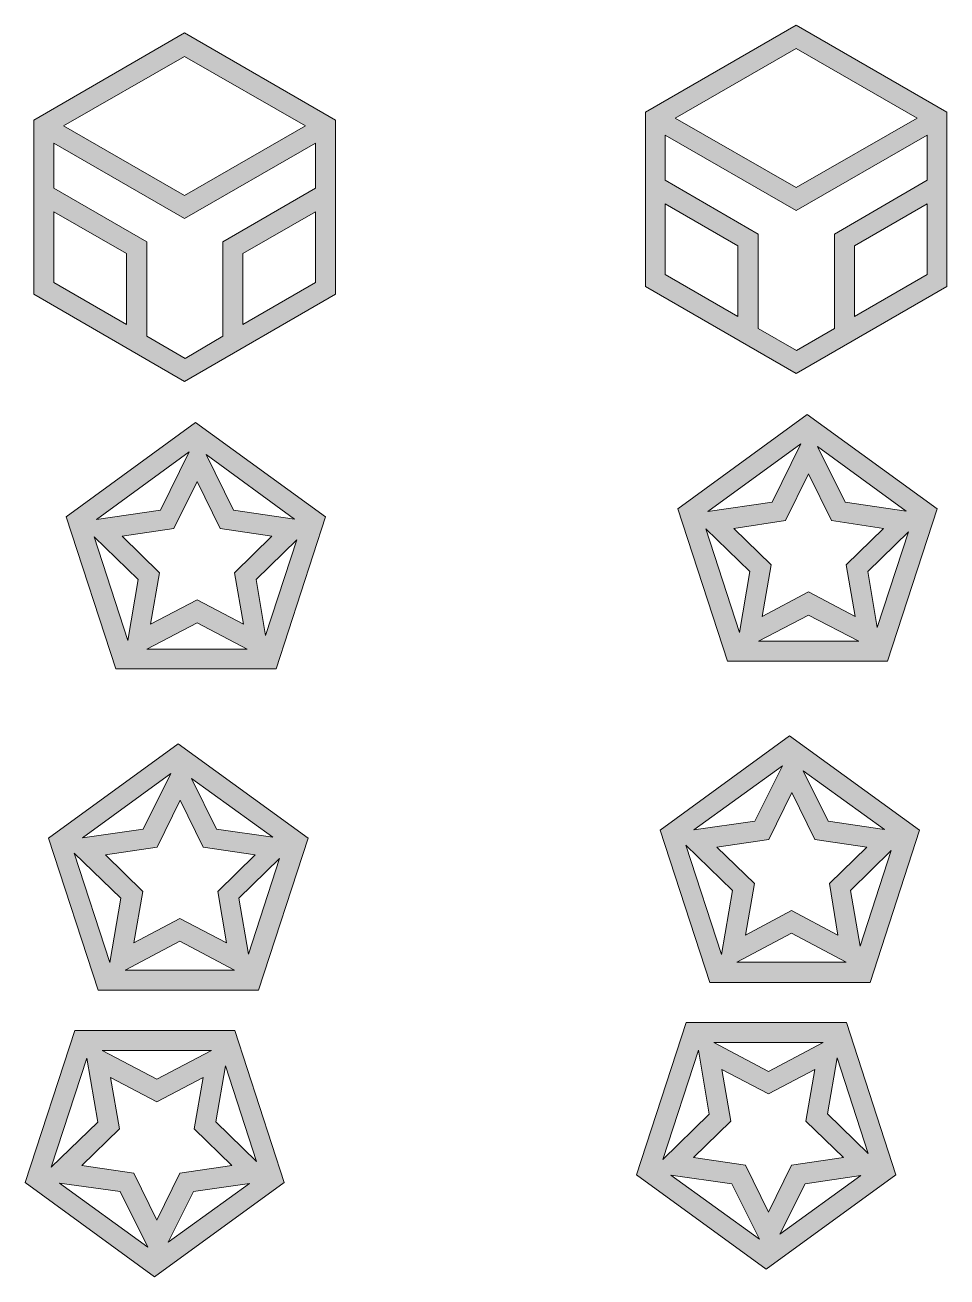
# Model space of a CAD drawing. Header units: millimetres. Extents: x -141 to 330, y -120 to 328.
# Drawn here: x -134.8 to -62.7, y 115.9 to 213.7 of the extents above; entities that cross this region are included whole.
import ezdxf

# ---------------------------------------------------------------- set-up
doc = ezdxf.new("R2010")
doc.units = ezdxf.units.MM
doc.header["$MEASUREMENT"] = 0
doc.layers.add('Layer 1', color=7, linetype='Continuous', lineweight=0)

msp = doc.modelspace()

# ---------------------------------------------------------------- hatches: boundary and pattern name
at = {"layer": 'Layer 1', "true_color": 0x231f20, "transparency": 33554687}
h = msp.add_hatch(color=250, dxfattribs=at)
h.dxf.hatch_style = 2
edge = h.paths.add_edge_path()
edge.add_spline(control_points=[(-69.956, 190.906), (-69.956, 190.906), (-69.956, 196.444), (-69.956, 196.444), (-69.956, 196.444), (-64.276, 199.725), (-64.276, 199.725), (-64.276, 199.725), (-64.276, 194.187), (-64.276, 194.187), (-64.276, 194.187), (-69.956, 190.906), (-69.956, 190.906)], knot_values=[0, 0, 0, 0, 1, 1, 1, 2, 2, 2, 3, 3, 3, 4, 4, 4, 4], degree=3, periodic=0)
edge = h.paths.add_edge_path()
edge.add_spline(control_points=[(-77.47, 189.988), (-77.47, 189.988), (-77.47, 197.362), (-77.47, 197.362), (-77.47, 197.362), (-84.737, 201.56), (-84.737, 201.56), (-84.737, 201.56), (-84.737, 205.087), (-84.737, 205.087), (-84.737, 205.087), (-74.507, 199.196), (-74.507, 199.196), (-74.507, 199.196), (-64.276, 205.087), (-64.276, 205.087), (-64.276, 205.087), (-64.276, 201.56), (-64.276, 201.56), (-64.276, 201.56), (-71.508, 197.362), (-71.508, 197.362), (-71.508, 197.362), (-71.508, 189.988), (-71.508, 189.988), (-71.508, 189.988), (-74.471, 188.26), (-74.471, 188.26), (-74.471, 188.26), (-77.47, 189.988), (-77.47, 189.988)], knot_values=[0, 0, 0, 0, 1, 1, 1, 2, 2, 2, 3, 3, 3, 4, 4, 4, 5, 5, 5, 6, 6, 6, 7, 7, 7, 8, 8, 8, 9, 9, 9, 10, 10, 10, 10], degree=3, periodic=0)
edge = h.paths.add_edge_path()
edge.add_spline(control_points=[(-84.737, 199.725), (-84.737, 199.725), (-79.057, 196.444), (-79.057, 196.444), (-79.057, 196.444), (-79.057, 190.906), (-79.057, 190.906), (-79.057, 190.906), (-84.737, 194.187), (-84.737, 194.187), (-84.737, 194.187), (-84.737, 199.725), (-84.737, 199.725)], knot_values=[0, 0, 0, 0, 1, 1, 1, 2, 2, 2, 3, 3, 3, 4, 4, 4, 4], degree=3, periodic=0)
edge = h.paths.add_edge_path()
edge.add_spline(control_points=[(-65.052, 206.428), (-65.052, 206.428), (-74.507, 200.995), (-74.507, 200.995), (-74.507, 200.995), (-83.961, 206.428), (-83.961, 206.428), (-83.961, 206.428), (-74.507, 211.861), (-74.507, 211.861), (-74.507, 211.861), (-65.052, 206.428), (-65.052, 206.428)], knot_values=[0, 0, 0, 0, 1, 1, 1, 2, 2, 2, 3, 3, 3, 4, 4, 4, 4], degree=3, periodic=0)
edge = h.paths.add_edge_path()
edge.add_spline(control_points=[(-74.507, 213.695), (-74.507, 213.695), (-86.289, 206.887), (-86.289, 206.887), (-86.289, 206.887), (-86.289, 193.269), (-86.289, 193.269), (-86.289, 193.269), (-74.507, 186.461), (-74.507, 186.461), (-74.507, 186.461), (-62.724, 193.269), (-62.724, 193.269), (-62.724, 193.269), (-62.724, 206.887), (-62.724, 206.887), (-62.724, 206.887), (-74.507, 213.695), (-74.507, 213.695)], knot_values=[0, 0, 0, 0, 1, 1, 1, 2, 2, 2, 3, 3, 3, 4, 4, 4, 5, 5, 5, 6, 6, 6, 6], degree=3, periodic=0)
h = msp.add_hatch(color=250, dxfattribs=at)
h.dxf.hatch_style = 2
edge = h.paths.add_edge_path()
edge.add_spline(control_points=[(-117.757, 190.288), (-117.757, 190.288), (-117.757, 195.827), (-117.757, 195.827), (-117.757, 195.827), (-112.077, 199.108), (-112.077, 199.108), (-112.077, 199.108), (-112.077, 193.569), (-112.077, 193.569), (-112.077, 193.569), (-117.757, 190.288), (-117.757, 190.288)], knot_values=[0, 0, 0, 0, 1, 1, 1, 2, 2, 2, 3, 3, 3, 4, 4, 4, 4], degree=3, periodic=0)
edge = h.paths.add_edge_path()
edge.add_spline(control_points=[(-125.271, 189.371), (-125.271, 189.371), (-125.271, 196.744), (-125.271, 196.744), (-125.271, 196.744), (-132.539, 200.942), (-132.539, 200.942), (-132.539, 200.942), (-132.539, 204.47), (-132.539, 204.47), (-132.539, 204.47), (-122.308, 198.579), (-122.308, 198.579), (-122.308, 198.579), (-112.077, 204.47), (-112.077, 204.47), (-112.077, 204.47), (-112.077, 200.942), (-112.077, 200.942), (-112.077, 200.942), (-119.309, 196.744), (-119.309, 196.744), (-119.309, 196.744), (-119.309, 189.371), (-119.309, 189.371), (-119.309, 189.371), (-122.273, 187.642), (-122.273, 187.642), (-122.273, 187.642), (-125.271, 189.371), (-125.271, 189.371)], knot_values=[0, 0, 0, 0, 1, 1, 1, 2, 2, 2, 3, 3, 3, 4, 4, 4, 5, 5, 5, 6, 6, 6, 7, 7, 7, 8, 8, 8, 9, 9, 9, 10, 10, 10, 10], degree=3, periodic=0)
edge = h.paths.add_edge_path()
edge.add_spline(control_points=[(-132.539, 199.108), (-132.539, 199.108), (-126.859, 195.827), (-126.859, 195.827), (-126.859, 195.827), (-126.859, 190.288), (-126.859, 190.288), (-126.859, 190.288), (-132.539, 193.569), (-132.539, 193.569), (-132.539, 193.569), (-132.539, 199.108), (-132.539, 199.108)], knot_values=[0, 0, 0, 0, 1, 1, 1, 2, 2, 2, 3, 3, 3, 4, 4, 4, 4], degree=3, periodic=0)
edge = h.paths.add_edge_path()
edge.add_spline(control_points=[(-112.854, 205.811), (-112.854, 205.811), (-122.308, 200.378), (-122.308, 200.378), (-122.308, 200.378), (-131.762, 205.811), (-131.762, 205.811), (-131.762, 205.811), (-122.308, 211.243), (-122.308, 211.243), (-122.308, 211.243), (-112.854, 205.811), (-112.854, 205.811)], knot_values=[0, 0, 0, 0, 1, 1, 1, 2, 2, 2, 3, 3, 3, 4, 4, 4, 4], degree=3, periodic=0)
edge = h.paths.add_edge_path()
edge.add_spline(control_points=[(-122.308, 213.078), (-122.308, 213.078), (-134.091, 206.269), (-134.091, 206.269), (-134.091, 206.269), (-134.091, 192.652), (-134.091, 192.652), (-134.091, 192.652), (-122.308, 185.843), (-122.308, 185.843), (-122.308, 185.843), (-110.525, 192.652), (-110.525, 192.652), (-110.525, 192.652), (-110.525, 206.269), (-110.525, 206.269), (-110.525, 206.269), (-122.308, 213.078), (-122.308, 213.078)], knot_values=[0, 0, 0, 0, 1, 1, 1, 2, 2, 2, 3, 3, 3, 4, 4, 4, 5, 5, 5, 6, 6, 6, 6], degree=3, periodic=0)
h = msp.add_hatch(color=250, dxfattribs=at)
h.dxf.hatch_style = 2
edge = h.paths.add_edge_path()
edge.add_spline(control_points=[(-68.174, 166.599), (-68.174, 166.599), (-68.915, 170.974), (-68.915, 170.974), (-68.915, 170.974), (-65.74, 174.078), (-65.74, 174.078), (-65.74, 174.078), (-68.174, 166.599), (-68.174, 166.599)], knot_values=[0, 0, 0, 0, 1, 1, 1, 2, 2, 2, 3, 3, 3, 3], degree=3, periodic=0)
edge = h.paths.add_edge_path()
edge.add_spline(control_points=[(-81.58, 174.325), (-81.58, 174.325), (-78.123, 170.974), (-78.123, 170.974), (-78.123, 170.974), (-78.934, 166.211), (-78.934, 166.211), (-78.934, 166.211), (-81.58, 174.325), (-81.58, 174.325)], knot_values=[0, 0, 0, 0, 1, 1, 1, 2, 2, 2, 3, 3, 3, 3], degree=3, periodic=0)
edge = h.paths.add_edge_path()
edge.add_spline(control_points=[(-70.679, 176.407), (-70.679, 176.407), (-72.831, 180.746), (-72.831, 180.746), (-72.831, 180.746), (-65.917, 175.701), (-65.917, 175.701), (-65.917, 175.701), (-70.679, 176.407), (-70.679, 176.407)], knot_values=[0, 0, 0, 0, 1, 1, 1, 2, 2, 2, 3, 3, 3, 3], degree=3, periodic=0)
edge = h.paths.add_edge_path()
edge.add_spline(control_points=[(-81.403, 175.666), (-81.403, 175.666), (-74.136, 180.957), (-74.136, 180.957), (-74.136, 180.957), (-76.394, 176.407), (-76.394, 176.407), (-76.394, 176.407), (-81.403, 175.666), (-81.403, 175.666)], knot_values=[0, 0, 0, 0, 1, 1, 1, 2, 2, 2, 3, 3, 3, 3], degree=3, periodic=0)
edge = h.paths.add_edge_path()
edge.add_spline(control_points=[(-69.621, 165.541), (-69.621, 165.541), (-77.452, 165.541), (-77.452, 165.541), (-77.452, 165.541), (-73.537, 167.587), (-73.537, 167.587), (-73.537, 167.587), (-69.621, 165.541), (-69.621, 165.541)], knot_values=[0, 0, 0, 0, 1, 1, 1, 2, 2, 2, 3, 3, 3, 3], degree=3, periodic=0)
edge = h.paths.add_edge_path()
edge.add_spline(control_points=[(-69.903, 167.481), (-69.903, 167.481), (-73.537, 169.386), (-73.537, 169.386), (-73.537, 169.386), (-77.17, 167.481), (-77.17, 167.481), (-77.17, 167.481), (-76.465, 171.503), (-76.465, 171.503), (-76.465, 171.503), (-79.393, 174.36), (-79.393, 174.36), (-79.393, 174.36), (-75.336, 174.96), (-75.336, 174.96), (-75.336, 174.96), (-73.536, 178.629), (-73.536, 178.629), (-73.536, 178.629), (-71.737, 174.96), (-71.737, 174.96), (-71.737, 174.96), (-67.68, 174.36), (-67.68, 174.36), (-67.68, 174.36), (-70.608, 171.503), (-70.608, 171.503), (-70.608, 171.503), (-69.903, 167.481), (-69.903, 167.481)], knot_values=[0, 0, 0, 0, 1, 1, 1, 2, 2, 2, 3, 3, 3, 4, 4, 4, 5, 5, 5, 6, 6, 6, 7, 7, 7, 8, 8, 8, 9, 9, 9, 10, 10, 10, 10], degree=3, periodic=0)
edge = h.paths.add_edge_path()
edge.add_spline(control_points=[(-73.642, 183.25), (-73.642, 183.25), (-83.767, 175.877), (-83.767, 175.877), (-83.767, 175.877), (-79.887, 163.989), (-79.887, 163.989), (-79.887, 163.989), (-67.363, 163.989), (-67.363, 163.989), (-67.363, 163.989), (-63.482, 175.877), (-63.482, 175.877), (-63.482, 175.877), (-73.642, 183.25), (-73.642, 183.25)], knot_values=[0, 0, 0, 0, 1, 1, 1, 2, 2, 2, 3, 3, 3, 4, 4, 4, 5, 5, 5, 5], degree=3, periodic=0)
h = msp.add_hatch(color=250, dxfattribs=at)
h.dxf.hatch_style = 2
edge = h.paths.add_edge_path()
edge.add_spline(control_points=[(-115.976, 165.982), (-115.976, 165.982), (-116.717, 170.356), (-116.717, 170.356), (-116.717, 170.356), (-113.542, 173.461), (-113.542, 173.461), (-113.542, 173.461), (-115.976, 165.982), (-115.976, 165.982)], knot_values=[0, 0, 0, 0, 1, 1, 1, 2, 2, 2, 3, 3, 3, 3], degree=3, periodic=0)
edge = h.paths.add_edge_path()
edge.add_spline(control_points=[(-129.381, 173.708), (-129.381, 173.708), (-125.924, 170.356), (-125.924, 170.356), (-125.924, 170.356), (-126.735, 165.594), (-126.735, 165.594), (-126.735, 165.594), (-129.381, 173.708), (-129.381, 173.708)], knot_values=[0, 0, 0, 0, 1, 1, 1, 2, 2, 2, 3, 3, 3, 3], degree=3, periodic=0)
edge = h.paths.add_edge_path()
edge.add_spline(control_points=[(-118.48, 175.789), (-118.48, 175.789), (-120.632, 180.128), (-120.632, 180.128), (-120.632, 180.128), (-113.718, 175.084), (-113.718, 175.084), (-113.718, 175.084), (-118.48, 175.789), (-118.48, 175.789)], knot_values=[0, 0, 0, 0, 1, 1, 1, 2, 2, 2, 3, 3, 3, 3], degree=3, periodic=0)
edge = h.paths.add_edge_path()
edge.add_spline(control_points=[(-129.205, 175.048), (-129.205, 175.048), (-121.938, 180.34), (-121.938, 180.34), (-121.938, 180.34), (-124.195, 175.789), (-124.195, 175.789), (-124.195, 175.789), (-129.205, 175.048), (-129.205, 175.048)], knot_values=[0, 0, 0, 0, 1, 1, 1, 2, 2, 2, 3, 3, 3, 3], degree=3, periodic=0)
edge = h.paths.add_edge_path()
edge.add_spline(control_points=[(-117.422, 164.924), (-117.422, 164.924), (-125.254, 164.924), (-125.254, 164.924), (-125.254, 164.924), (-121.338, 166.97), (-121.338, 166.97), (-121.338, 166.97), (-117.422, 164.924), (-117.422, 164.924)], knot_values=[0, 0, 0, 0, 1, 1, 1, 2, 2, 2, 3, 3, 3, 3], degree=3, periodic=0)
edge = h.paths.add_edge_path()
edge.add_spline(control_points=[(-117.704, 166.864), (-117.704, 166.864), (-121.338, 168.769), (-121.338, 168.769), (-121.338, 168.769), (-124.972, 166.864), (-124.972, 166.864), (-124.972, 166.864), (-124.266, 170.886), (-124.266, 170.886), (-124.266, 170.886), (-127.194, 173.743), (-127.194, 173.743), (-127.194, 173.743), (-123.137, 174.343), (-123.137, 174.343), (-123.137, 174.343), (-121.338, 178.012), (-121.338, 178.012), (-121.338, 178.012), (-119.539, 174.343), (-119.539, 174.343), (-119.539, 174.343), (-115.482, 173.743), (-115.482, 173.743), (-115.482, 173.743), (-118.41, 170.886), (-118.41, 170.886), (-118.41, 170.886), (-117.704, 166.864), (-117.704, 166.864)], knot_values=[0, 0, 0, 0, 1, 1, 1, 2, 2, 2, 3, 3, 3, 4, 4, 4, 5, 5, 5, 6, 6, 6, 7, 7, 7, 8, 8, 8, 9, 9, 9, 10, 10, 10, 10], degree=3, periodic=0)
edge = h.paths.add_edge_path()
edge.add_spline(control_points=[(-121.444, 182.633), (-121.444, 182.633), (-131.568, 175.26), (-131.568, 175.26), (-131.568, 175.26), (-127.688, 163.371), (-127.688, 163.371), (-127.688, 163.371), (-115.164, 163.371), (-115.164, 163.371), (-115.164, 163.371), (-111.284, 175.26), (-111.284, 175.26), (-111.284, 175.26), (-121.444, 182.633), (-121.444, 182.633)], knot_values=[0, 0, 0, 0, 1, 1, 1, 2, 2, 2, 3, 3, 3, 4, 4, 4, 5, 5, 5, 5], degree=3, periodic=0)
h = msp.add_hatch(color=250, dxfattribs=at)
h.dxf.hatch_style = 2
edge = h.paths.add_edge_path()
edge.add_spline(control_points=[(-69.515, 141.693), (-69.515, 141.693), (-70.256, 146.068), (-70.256, 146.068), (-70.256, 146.068), (-67.081, 149.172), (-67.081, 149.172), (-67.081, 149.172), (-69.515, 141.693), (-69.515, 141.693)], knot_values=[0, 0, 0, 0, 1, 1, 1, 2, 2, 2, 3, 3, 3, 3], degree=3, periodic=0)
edge = h.paths.add_edge_path()
edge.add_spline(control_points=[(-83.132, 149.595), (-83.132, 149.595), (-79.498, 146.068), (-79.498, 146.068), (-79.498, 146.068), (-80.345, 141.058), (-80.345, 141.058), (-80.345, 141.058), (-83.132, 149.595), (-83.132, 149.595)], knot_values=[0, 0, 0, 0, 1, 1, 1, 2, 2, 2, 3, 3, 3, 3], degree=3, periodic=0)
edge = h.paths.add_edge_path()
edge.add_spline(control_points=[(-72.02, 151.465), (-72.02, 151.465), (-73.96, 155.416), (-73.96, 155.416), (-73.96, 155.416), (-67.61, 150.83), (-67.61, 150.83), (-67.61, 150.83), (-72.02, 151.465), (-72.02, 151.465)], knot_values=[0, 0, 0, 0, 1, 1, 1, 2, 2, 2, 3, 3, 3, 3], degree=3, periodic=0)
edge = h.paths.add_edge_path()
edge.add_spline(control_points=[(-82.497, 150.795), (-82.497, 150.795), (-75.583, 155.804), (-75.583, 155.804), (-75.583, 155.804), (-77.735, 151.465), (-77.735, 151.465), (-77.735, 151.465), (-82.497, 150.795), (-82.497, 150.795)], knot_values=[0, 0, 0, 0, 1, 1, 1, 2, 2, 2, 3, 3, 3, 3], degree=3, periodic=0)
edge = h.paths.add_edge_path()
edge.add_spline(control_points=[(-70.608, 140.458), (-70.608, 140.458), (-79.146, 140.458), (-79.146, 140.458), (-79.146, 140.458), (-74.877, 142.716), (-74.877, 142.716), (-74.877, 142.716), (-70.608, 140.458), (-70.608, 140.458)], knot_values=[0, 0, 0, 0, 1, 1, 1, 2, 2, 2, 3, 3, 3, 3], degree=3, periodic=0)
edge = h.paths.add_edge_path()
edge.add_spline(control_points=[(-71.243, 142.575), (-71.243, 142.575), (-74.877, 144.48), (-74.877, 144.48), (-74.877, 144.48), (-78.475, 142.575), (-78.475, 142.575), (-78.475, 142.575), (-77.77, 146.597), (-77.77, 146.597), (-77.77, 146.597), (-80.698, 149.454), (-80.698, 149.454), (-80.698, 149.454), (-76.641, 150.054), (-76.641, 150.054), (-76.641, 150.054), (-74.842, 153.723), (-74.842, 153.723), (-74.842, 153.723), (-73.043, 150.054), (-73.043, 150.054), (-73.043, 150.054), (-68.986, 149.454), (-68.986, 149.454), (-68.986, 149.454), (-71.914, 146.597), (-71.914, 146.597), (-71.914, 146.597), (-71.243, 142.575), (-71.243, 142.575)], knot_values=[0, 0, 0, 0, 1, 1, 1, 2, 2, 2, 3, 3, 3, 4, 4, 4, 5, 5, 5, 6, 6, 6, 7, 7, 7, 8, 8, 8, 9, 9, 9, 10, 10, 10, 10], degree=3, periodic=0)
edge = h.paths.add_edge_path()
edge.add_spline(control_points=[(-75.018, 158.133), (-75.018, 158.133), (-85.143, 150.76), (-85.143, 150.76), (-85.143, 150.76), (-81.262, 138.871), (-81.262, 138.871), (-81.262, 138.871), (-68.739, 138.871), (-68.739, 138.871), (-68.739, 138.871), (-64.858, 150.76), (-64.858, 150.76), (-64.858, 150.76), (-75.018, 158.133), (-75.018, 158.133)], knot_values=[0, 0, 0, 0, 1, 1, 1, 2, 2, 2, 3, 3, 3, 4, 4, 4, 5, 5, 5, 5], degree=3, periodic=0)
h = msp.add_hatch(color=250, dxfattribs=at)
h.dxf.hatch_style = 2
edge = h.paths.add_edge_path()
edge.add_spline(control_points=[(-117.316, 141.076), (-117.316, 141.076), (-118.057, 145.45), (-118.057, 145.45), (-118.057, 145.45), (-114.882, 148.555), (-114.882, 148.555), (-114.882, 148.555), (-117.316, 141.076), (-117.316, 141.076)], knot_values=[0, 0, 0, 0, 1, 1, 1, 2, 2, 2, 3, 3, 3, 3], degree=3, periodic=0)
edge = h.paths.add_edge_path()
edge.add_spline(control_points=[(-130.933, 148.978), (-130.933, 148.978), (-127.3, 145.45), (-127.3, 145.45), (-127.3, 145.45), (-128.147, 140.441), (-128.147, 140.441), (-128.147, 140.441), (-130.933, 148.978), (-130.933, 148.978)], knot_values=[0, 0, 0, 0, 1, 1, 1, 2, 2, 2, 3, 3, 3, 3], degree=3, periodic=0)
edge = h.paths.add_edge_path()
edge.add_spline(control_points=[(-119.821, 150.848), (-119.821, 150.848), (-121.761, 154.799), (-121.761, 154.799), (-121.761, 154.799), (-115.411, 150.213), (-115.411, 150.213), (-115.411, 150.213), (-119.821, 150.848), (-119.821, 150.848)], knot_values=[0, 0, 0, 0, 1, 1, 1, 2, 2, 2, 3, 3, 3, 3], degree=3, periodic=0)
edge = h.paths.add_edge_path()
edge.add_spline(control_points=[(-130.298, 150.177), (-130.298, 150.177), (-123.384, 155.187), (-123.384, 155.187), (-123.384, 155.187), (-125.536, 150.848), (-125.536, 150.848), (-125.536, 150.848), (-130.298, 150.177), (-130.298, 150.177)], knot_values=[0, 0, 0, 0, 1, 1, 1, 2, 2, 2, 3, 3, 3, 3], degree=3, periodic=0)
edge = h.paths.add_edge_path()
edge.add_spline(control_points=[(-118.41, 139.841), (-118.41, 139.841), (-126.947, 139.841), (-126.947, 139.841), (-126.947, 139.841), (-122.678, 142.099), (-122.678, 142.099), (-122.678, 142.099), (-118.41, 139.841), (-118.41, 139.841)], knot_values=[0, 0, 0, 0, 1, 1, 1, 2, 2, 2, 3, 3, 3, 3], degree=3, periodic=0)
edge = h.paths.add_edge_path()
edge.add_spline(control_points=[(-119.045, 141.958), (-119.045, 141.958), (-122.678, 143.863), (-122.678, 143.863), (-122.678, 143.863), (-126.277, 141.958), (-126.277, 141.958), (-126.277, 141.958), (-125.571, 145.979), (-125.571, 145.979), (-125.571, 145.979), (-128.499, 148.837), (-128.499, 148.837), (-128.499, 148.837), (-124.442, 149.437), (-124.442, 149.437), (-124.442, 149.437), (-122.643, 153.106), (-122.643, 153.106), (-122.643, 153.106), (-120.844, 149.437), (-120.844, 149.437), (-120.844, 149.437), (-116.787, 148.837), (-116.787, 148.837), (-116.787, 148.837), (-119.715, 145.979), (-119.715, 145.979), (-119.715, 145.979), (-119.045, 141.958), (-119.045, 141.958)], knot_values=[0, 0, 0, 0, 1, 1, 1, 2, 2, 2, 3, 3, 3, 4, 4, 4, 5, 5, 5, 6, 6, 6, 7, 7, 7, 8, 8, 8, 9, 9, 9, 10, 10, 10, 10], degree=3, periodic=0)
edge = h.paths.add_edge_path()
edge.add_spline(control_points=[(-122.82, 157.515), (-122.82, 157.515), (-132.944, 150.142), (-132.944, 150.142), (-132.944, 150.142), (-129.064, 138.254), (-129.064, 138.254), (-129.064, 138.254), (-116.54, 138.254), (-116.54, 138.254), (-116.54, 138.254), (-112.66, 150.142), (-112.66, 150.142), (-112.66, 150.142), (-122.82, 157.515), (-122.82, 157.515)], knot_values=[0, 0, 0, 0, 1, 1, 1, 2, 2, 2, 3, 3, 3, 4, 4, 4, 5, 5, 5, 5], degree=3, periodic=0)
h = msp.add_hatch(color=250, dxfattribs=at)
h.dxf.hatch_style = 2
edge = h.paths.add_edge_path()
edge.add_spline(control_points=[(-129.946, 132.962), (-129.946, 132.962), (-129.099, 127.953), (-129.099, 127.953), (-129.099, 127.953), (-132.733, 124.425), (-132.733, 124.425), (-132.733, 124.425), (-129.946, 132.962), (-129.946, 132.962)], knot_values=[0, 0, 0, 0, 1, 1, 1, 2, 2, 2, 3, 3, 3, 3], degree=3, periodic=0)
edge = h.paths.add_edge_path()
edge.add_spline(control_points=[(-116.681, 124.883), (-116.681, 124.883), (-119.856, 127.988), (-119.856, 127.988), (-119.856, 127.988), (-119.115, 132.362), (-119.115, 132.362), (-119.115, 132.362), (-116.681, 124.883), (-116.681, 124.883)], knot_values=[0, 0, 0, 0, 1, 1, 1, 2, 2, 2, 3, 3, 3, 3], degree=3, periodic=0)
edge = h.paths.add_edge_path()
edge.add_spline(control_points=[(-121.62, 122.52), (-121.62, 122.52), (-117.246, 123.155), (-117.246, 123.155), (-117.246, 123.155), (-123.596, 118.569), (-123.596, 118.569), (-123.596, 118.569), (-121.62, 122.52), (-121.62, 122.52)], knot_values=[0, 0, 0, 0, 1, 1, 1, 2, 2, 2, 3, 3, 3, 3], degree=3, periodic=0)
edge = h.paths.add_edge_path()
edge.add_spline(control_points=[(-127.335, 122.52), (-127.335, 122.52), (-125.183, 118.181), (-125.183, 118.181), (-125.183, 118.181), (-132.098, 123.19), (-132.098, 123.19), (-132.098, 123.19), (-127.335, 122.52), (-127.335, 122.52)], knot_values=[0, 0, 0, 0, 1, 1, 1, 2, 2, 2, 3, 3, 3, 3], degree=3, periodic=0)
edge = h.paths.add_edge_path()
edge.add_spline(control_points=[(-128.746, 133.562), (-128.746, 133.562), (-120.209, 133.562), (-120.209, 133.562), (-120.209, 133.562), (-124.478, 131.304), (-124.478, 131.304), (-124.478, 131.304), (-128.746, 133.562), (-128.746, 133.562)], knot_values=[0, 0, 0, 0, 1, 1, 1, 2, 2, 2, 3, 3, 3, 3], degree=3, periodic=0)
edge = h.paths.add_edge_path()
edge.add_spline(control_points=[(-128.111, 131.445), (-128.111, 131.445), (-124.478, 129.54), (-124.478, 129.54), (-124.478, 129.54), (-120.844, 131.445), (-120.844, 131.445), (-120.844, 131.445), (-121.55, 127.423), (-121.55, 127.423), (-121.55, 127.423), (-118.622, 124.566), (-118.622, 124.566), (-118.622, 124.566), (-122.678, 123.966), (-122.678, 123.966), (-122.678, 123.966), (-124.478, 120.297), (-124.478, 120.297), (-124.478, 120.297), (-126.277, 123.966), (-126.277, 123.966), (-126.277, 123.966), (-130.334, 124.566), (-130.334, 124.566), (-130.334, 124.566), (-127.406, 127.423), (-127.406, 127.423), (-127.406, 127.423), (-128.111, 131.445), (-128.111, 131.445)], knot_values=[0, 0, 0, 0, 1, 1, 1, 2, 2, 2, 3, 3, 3, 4, 4, 4, 5, 5, 5, 6, 6, 6, 7, 7, 7, 8, 8, 8, 9, 9, 9, 10, 10, 10, 10], degree=3, periodic=0)
edge = h.paths.add_edge_path()
edge.add_spline(control_points=[(-118.375, 135.114), (-118.375, 135.114), (-130.898, 135.114), (-130.898, 135.114), (-130.898, 135.114), (-134.779, 123.225), (-134.779, 123.225), (-134.779, 123.225), (-124.654, 115.852), (-124.654, 115.852), (-124.654, 115.852), (-114.529, 123.225), (-114.529, 123.225), (-114.529, 123.225), (-118.375, 135.114), (-118.375, 135.114)], knot_values=[0, 0, 0, 0, 1, 1, 1, 2, 2, 2, 3, 3, 3, 4, 4, 4, 5, 5, 5, 5], degree=3, periodic=0)
h = msp.add_hatch(color=250, dxfattribs=at)
h.dxf.hatch_style = 2
edge = h.paths.add_edge_path()
edge.add_spline(control_points=[(-82.144, 133.579), (-82.144, 133.579), (-81.298, 128.57), (-81.298, 128.57), (-81.298, 128.57), (-84.931, 125.042), (-84.931, 125.042), (-84.931, 125.042), (-82.144, 133.579), (-82.144, 133.579)], knot_values=[0, 0, 0, 0, 1, 1, 1, 2, 2, 2, 3, 3, 3, 3], degree=3, periodic=0)
edge = h.paths.add_edge_path()
edge.add_spline(control_points=[(-68.88, 125.501), (-68.88, 125.501), (-72.055, 128.605), (-72.055, 128.605), (-72.055, 128.605), (-71.314, 132.98), (-71.314, 132.98), (-71.314, 132.98), (-68.88, 125.501), (-68.88, 125.501)], knot_values=[0, 0, 0, 0, 1, 1, 1, 2, 2, 2, 3, 3, 3, 3], degree=3, periodic=0)
edge = h.paths.add_edge_path()
edge.add_spline(control_points=[(-73.819, 123.137), (-73.819, 123.137), (-69.444, 123.772), (-69.444, 123.772), (-69.444, 123.772), (-75.794, 119.186), (-75.794, 119.186), (-75.794, 119.186), (-73.819, 123.137), (-73.819, 123.137)], knot_values=[0, 0, 0, 0, 1, 1, 1, 2, 2, 2, 3, 3, 3, 3], degree=3, periodic=0)
edge = h.paths.add_edge_path()
edge.add_spline(control_points=[(-79.534, 123.137), (-79.534, 123.137), (-77.382, 118.798), (-77.382, 118.798), (-77.382, 118.798), (-84.296, 123.807), (-84.296, 123.807), (-84.296, 123.807), (-79.534, 123.137), (-79.534, 123.137)], knot_values=[0, 0, 0, 0, 1, 1, 1, 2, 2, 2, 3, 3, 3, 3], degree=3, periodic=0)
edge = h.paths.add_edge_path()
edge.add_spline(control_points=[(-80.945, 134.179), (-80.945, 134.179), (-72.408, 134.179), (-72.408, 134.179), (-72.408, 134.179), (-76.676, 131.921), (-76.676, 131.921), (-76.676, 131.921), (-80.945, 134.179), (-80.945, 134.179)], knot_values=[0, 0, 0, 0, 1, 1, 1, 2, 2, 2, 3, 3, 3, 3], degree=3, periodic=0)
edge = h.paths.add_edge_path()
edge.add_spline(control_points=[(-80.31, 132.062), (-80.31, 132.062), (-76.676, 130.157), (-76.676, 130.157), (-76.676, 130.157), (-73.043, 132.062), (-73.043, 132.062), (-73.043, 132.062), (-73.748, 128.041), (-73.748, 128.041), (-73.748, 128.041), (-70.82, 125.183), (-70.82, 125.183), (-70.82, 125.183), (-74.877, 124.583), (-74.877, 124.583), (-74.877, 124.583), (-76.676, 120.915), (-76.676, 120.915), (-76.676, 120.915), (-78.475, 124.583), (-78.475, 124.583), (-78.475, 124.583), (-82.532, 125.183), (-82.532, 125.183), (-82.532, 125.183), (-79.604, 128.041), (-79.604, 128.041), (-79.604, 128.041), (-80.31, 132.062), (-80.31, 132.062)], knot_values=[0, 0, 0, 0, 1, 1, 1, 2, 2, 2, 3, 3, 3, 4, 4, 4, 5, 5, 5, 6, 6, 6, 7, 7, 7, 8, 8, 8, 9, 9, 9, 10, 10, 10, 10], degree=3, periodic=0)
edge = h.paths.add_edge_path()
edge.add_spline(control_points=[(-70.573, 135.731), (-70.573, 135.731), (-83.097, 135.731), (-83.097, 135.731), (-83.097, 135.731), (-86.977, 123.843), (-86.977, 123.843), (-86.977, 123.843), (-76.853, 116.47), (-76.853, 116.47), (-76.853, 116.47), (-66.728, 123.843), (-66.728, 123.843), (-66.728, 123.843), (-70.573, 135.731), (-70.573, 135.731)], knot_values=[0, 0, 0, 0, 1, 1, 1, 2, 2, 2, 3, 3, 3, 4, 4, 4, 5, 5, 5, 5], degree=3, periodic=0)

# ---------------------------------------------------------------- linework, layer by layer
at = {"layer": 'Layer 1'}
for points, knots in [([(-74.507, 213.695), (-74.507, 213.695), (-86.289, 206.887), (-86.289, 206.887), (-86.289, 206.887), (-86.289, 193.269), (-86.289, 193.269), (-86.289, 193.269), (-74.507, 186.461), (-74.507, 186.461), (-74.507, 186.461), (-62.724, 193.269), (-62.724, 193.269), (-62.724, 193.269), (-62.724, 206.887), (-62.724, 206.887), (-62.724, 206.887), (-74.507, 213.695), (-74.507, 213.695)], [0, 0, 0, 0, 1, 1, 1, 2, 2, 2, 3, 3, 3, 4, 4, 4, 5, 5, 5, 6, 6, 6, 6]), ([(-122.308, 213.078), (-122.308, 213.078), (-134.091, 206.269), (-134.091, 206.269), (-134.091, 206.269), (-134.091, 192.652), (-134.091, 192.652), (-134.091, 192.652), (-122.308, 185.843), (-122.308, 185.843), (-122.308, 185.843), (-110.525, 192.652), (-110.525, 192.652), (-110.525, 192.652), (-110.525, 206.269), (-110.525, 206.269), (-110.525, 206.269), (-122.308, 213.078), (-122.308, 213.078)], [0, 0, 0, 0, 1, 1, 1, 2, 2, 2, 3, 3, 3, 4, 4, 4, 5, 5, 5, 6, 6, 6, 6]), ([(-65.052, 206.428), (-65.052, 206.428), (-74.507, 200.995), (-74.507, 200.995), (-74.507, 200.995), (-83.961, 206.428), (-83.961, 206.428), (-83.961, 206.428), (-74.507, 211.861), (-74.507, 211.861), (-74.507, 211.861), (-65.052, 206.428), (-65.052, 206.428)], [0, 0, 0, 0, 1, 1, 1, 2, 2, 2, 3, 3, 3, 4, 4, 4, 4]), ([(-112.854, 205.811), (-112.854, 205.811), (-122.308, 200.378), (-122.308, 200.378), (-122.308, 200.378), (-131.762, 205.811), (-131.762, 205.811), (-131.762, 205.811), (-122.308, 211.243), (-122.308, 211.243), (-122.308, 211.243), (-112.854, 205.811), (-112.854, 205.811)], [0, 0, 0, 0, 1, 1, 1, 2, 2, 2, 3, 3, 3, 4, 4, 4, 4]), ([(-77.47, 189.988), (-77.47, 189.988), (-77.47, 197.362), (-77.47, 197.362), (-77.47, 197.362), (-84.737, 201.56), (-84.737, 201.56), (-84.737, 201.56), (-84.737, 205.087), (-84.737, 205.087), (-84.737, 205.087), (-74.507, 199.196), (-74.507, 199.196), (-74.507, 199.196), (-64.276, 205.087), (-64.276, 205.087), (-64.276, 205.087), (-64.276, 201.56), (-64.276, 201.56), (-64.276, 201.56), (-71.508, 197.362), (-71.508, 197.362), (-71.508, 197.362), (-71.508, 189.988), (-71.508, 189.988), (-71.508, 189.988), (-74.471, 188.26), (-74.471, 188.26), (-74.471, 188.26), (-77.47, 189.988), (-77.47, 189.988)], [0, 0, 0, 0, 1, 1, 1, 2, 2, 2, 3, 3, 3, 4, 4, 4, 5, 5, 5, 6, 6, 6, 7, 7, 7, 8, 8, 8, 9, 9, 9, 10, 10, 10, 10]), ([(-125.271, 189.371), (-125.271, 189.371), (-125.271, 196.744), (-125.271, 196.744), (-125.271, 196.744), (-132.539, 200.942), (-132.539, 200.942), (-132.539, 200.942), (-132.539, 204.47), (-132.539, 204.47), (-132.539, 204.47), (-122.308, 198.579), (-122.308, 198.579), (-122.308, 198.579), (-112.077, 204.47), (-112.077, 204.47), (-112.077, 204.47), (-112.077, 200.942), (-112.077, 200.942), (-112.077, 200.942), (-119.309, 196.744), (-119.309, 196.744), (-119.309, 196.744), (-119.309, 189.371), (-119.309, 189.371), (-119.309, 189.371), (-122.273, 187.642), (-122.273, 187.642), (-122.273, 187.642), (-125.271, 189.371), (-125.271, 189.371)], [0, 0, 0, 0, 1, 1, 1, 2, 2, 2, 3, 3, 3, 4, 4, 4, 5, 5, 5, 6, 6, 6, 7, 7, 7, 8, 8, 8, 9, 9, 9, 10, 10, 10, 10]), ([(-84.737, 199.725), (-84.737, 199.725), (-79.057, 196.444), (-79.057, 196.444), (-79.057, 196.444), (-79.057, 190.906), (-79.057, 190.906), (-79.057, 190.906), (-84.737, 194.187), (-84.737, 194.187), (-84.737, 194.187), (-84.737, 199.725), (-84.737, 199.725)], [0, 0, 0, 0, 1, 1, 1, 2, 2, 2, 3, 3, 3, 4, 4, 4, 4]), ([(-69.956, 190.906), (-69.956, 190.906), (-69.956, 196.444), (-69.956, 196.444), (-69.956, 196.444), (-64.276, 199.725), (-64.276, 199.725), (-64.276, 199.725), (-64.276, 194.187), (-64.276, 194.187), (-64.276, 194.187), (-69.956, 190.906), (-69.956, 190.906)], [0, 0, 0, 0, 1, 1, 1, 2, 2, 2, 3, 3, 3, 4, 4, 4, 4]), ([(-132.539, 199.108), (-132.539, 199.108), (-126.859, 195.827), (-126.859, 195.827), (-126.859, 195.827), (-126.859, 190.288), (-126.859, 190.288), (-126.859, 190.288), (-132.539, 193.569), (-132.539, 193.569), (-132.539, 193.569), (-132.539, 199.108), (-132.539, 199.108)], [0, 0, 0, 0, 1, 1, 1, 2, 2, 2, 3, 3, 3, 4, 4, 4, 4]), ([(-117.757, 190.288), (-117.757, 190.288), (-117.757, 195.827), (-117.757, 195.827), (-117.757, 195.827), (-112.077, 199.108), (-112.077, 199.108), (-112.077, 199.108), (-112.077, 193.569), (-112.077, 193.569), (-112.077, 193.569), (-117.757, 190.288), (-117.757, 190.288)], [0, 0, 0, 0, 1, 1, 1, 2, 2, 2, 3, 3, 3, 4, 4, 4, 4]), ([(-73.642, 183.25), (-73.642, 183.25), (-83.767, 175.877), (-83.767, 175.877), (-83.767, 175.877), (-79.887, 163.989), (-79.887, 163.989), (-79.887, 163.989), (-67.363, 163.989), (-67.363, 163.989), (-67.363, 163.989), (-63.482, 175.877), (-63.482, 175.877), (-63.482, 175.877), (-73.642, 183.25), (-73.642, 183.25)], [0, 0, 0, 0, 1, 1, 1, 2, 2, 2, 3, 3, 3, 4, 4, 4, 5, 5, 5, 5]), ([(-121.444, 182.633), (-121.444, 182.633), (-131.568, 175.26), (-131.568, 175.26), (-131.568, 175.26), (-127.688, 163.371), (-127.688, 163.371), (-127.688, 163.371), (-115.164, 163.371), (-115.164, 163.371), (-115.164, 163.371), (-111.284, 175.26), (-111.284, 175.26), (-111.284, 175.26), (-121.444, 182.633), (-121.444, 182.633)], [0, 0, 0, 0, 1, 1, 1, 2, 2, 2, 3, 3, 3, 4, 4, 4, 5, 5, 5, 5]), ([(-129.205, 175.048), (-129.205, 175.048), (-121.938, 180.34), (-121.938, 180.34), (-121.938, 180.34), (-124.195, 175.789), (-124.195, 175.789), (-124.195, 175.789), (-129.205, 175.048), (-129.205, 175.048)], [0, 0, 0, 0, 1, 1, 1, 2, 2, 2, 3, 3, 3, 3]), ([(-118.48, 175.789), (-118.48, 175.789), (-120.632, 180.128), (-120.632, 180.128), (-120.632, 180.128), (-113.718, 175.084), (-113.718, 175.084), (-113.718, 175.084), (-118.48, 175.789), (-118.48, 175.789)], [0, 0, 0, 0, 1, 1, 1, 2, 2, 2, 3, 3, 3, 3]), ([(-81.403, 175.666), (-81.403, 175.666), (-74.136, 180.957), (-74.136, 180.957), (-74.136, 180.957), (-76.394, 176.407), (-76.394, 176.407), (-76.394, 176.407), (-81.403, 175.666), (-81.403, 175.666)], [0, 0, 0, 0, 1, 1, 1, 2, 2, 2, 3, 3, 3, 3]), ([(-70.679, 176.407), (-70.679, 176.407), (-72.831, 180.746), (-72.831, 180.746), (-72.831, 180.746), (-65.917, 175.701), (-65.917, 175.701), (-65.917, 175.701), (-70.679, 176.407), (-70.679, 176.407)], [0, 0, 0, 0, 1, 1, 1, 2, 2, 2, 3, 3, 3, 3]), ([(-69.903, 167.481), (-69.903, 167.481), (-73.537, 169.386), (-73.537, 169.386), (-73.537, 169.386), (-77.17, 167.481), (-77.17, 167.481), (-77.17, 167.481), (-76.465, 171.503), (-76.465, 171.503), (-76.465, 171.503), (-79.393, 174.36), (-79.393, 174.36), (-79.393, 174.36), (-75.336, 174.96), (-75.336, 174.96), (-75.336, 174.96), (-73.536, 178.629), (-73.536, 178.629), (-73.536, 178.629), (-71.737, 174.96), (-71.737, 174.96), (-71.737, 174.96), (-67.68, 174.36), (-67.68, 174.36), (-67.68, 174.36), (-70.608, 171.503), (-70.608, 171.503), (-70.608, 171.503), (-69.903, 167.481), (-69.903, 167.481)], [0, 0, 0, 0, 1, 1, 1, 2, 2, 2, 3, 3, 3, 4, 4, 4, 5, 5, 5, 6, 6, 6, 7, 7, 7, 8, 8, 8, 9, 9, 9, 10, 10, 10, 10]), ([(-117.704, 166.864), (-117.704, 166.864), (-121.338, 168.769), (-121.338, 168.769), (-121.338, 168.769), (-124.972, 166.864), (-124.972, 166.864), (-124.972, 166.864), (-124.266, 170.886), (-124.266, 170.886), (-124.266, 170.886), (-127.194, 173.743), (-127.194, 173.743), (-127.194, 173.743), (-123.137, 174.343), (-123.137, 174.343), (-123.137, 174.343), (-121.338, 178.012), (-121.338, 178.012), (-121.338, 178.012), (-119.539, 174.343), (-119.539, 174.343), (-119.539, 174.343), (-115.482, 173.743), (-115.482, 173.743), (-115.482, 173.743), (-118.41, 170.886), (-118.41, 170.886), (-118.41, 170.886), (-117.704, 166.864), (-117.704, 166.864)], [0, 0, 0, 0, 1, 1, 1, 2, 2, 2, 3, 3, 3, 4, 4, 4, 5, 5, 5, 6, 6, 6, 7, 7, 7, 8, 8, 8, 9, 9, 9, 10, 10, 10, 10]), ([(-81.58, 174.325), (-81.58, 174.325), (-78.123, 170.974), (-78.123, 170.974), (-78.123, 170.974), (-78.934, 166.211), (-78.934, 166.211), (-78.934, 166.211), (-81.58, 174.325), (-81.58, 174.325)], [0, 0, 0, 0, 1, 1, 1, 2, 2, 2, 3, 3, 3, 3]), ([(-129.381, 173.708), (-129.381, 173.708), (-125.924, 170.356), (-125.924, 170.356), (-125.924, 170.356), (-126.735, 165.594), (-126.735, 165.594), (-126.735, 165.594), (-129.381, 173.708), (-129.381, 173.708)], [0, 0, 0, 0, 1, 1, 1, 2, 2, 2, 3, 3, 3, 3]), ([(-115.976, 165.982), (-115.976, 165.982), (-116.717, 170.356), (-116.717, 170.356), (-116.717, 170.356), (-113.542, 173.461), (-113.542, 173.461), (-113.542, 173.461), (-115.976, 165.982), (-115.976, 165.982)], [0, 0, 0, 0, 1, 1, 1, 2, 2, 2, 3, 3, 3, 3]), ([(-68.174, 166.599), (-68.174, 166.599), (-68.915, 170.974), (-68.915, 170.974), (-68.915, 170.974), (-65.74, 174.078), (-65.74, 174.078), (-65.74, 174.078), (-68.174, 166.599), (-68.174, 166.599)], [0, 0, 0, 0, 1, 1, 1, 2, 2, 2, 3, 3, 3, 3]), ([(-69.621, 165.541), (-69.621, 165.541), (-77.452, 165.541), (-77.452, 165.541), (-77.452, 165.541), (-73.537, 167.587), (-73.537, 167.587), (-73.537, 167.587), (-69.621, 165.541), (-69.621, 165.541)], [0, 0, 0, 0, 1, 1, 1, 2, 2, 2, 3, 3, 3, 3]), ([(-117.422, 164.924), (-117.422, 164.924), (-125.254, 164.924), (-125.254, 164.924), (-125.254, 164.924), (-121.338, 166.97), (-121.338, 166.97), (-121.338, 166.97), (-117.422, 164.924), (-117.422, 164.924)], [0, 0, 0, 0, 1, 1, 1, 2, 2, 2, 3, 3, 3, 3]), ([(-75.018, 158.133), (-75.018, 158.133), (-85.143, 150.76), (-85.143, 150.76), (-85.143, 150.76), (-81.262, 138.871), (-81.262, 138.871), (-81.262, 138.871), (-68.739, 138.871), (-68.739, 138.871), (-68.739, 138.871), (-64.858, 150.76), (-64.858, 150.76), (-64.858, 150.76), (-75.018, 158.133), (-75.018, 158.133)], [0, 0, 0, 0, 1, 1, 1, 2, 2, 2, 3, 3, 3, 4, 4, 4, 5, 5, 5, 5]), ([(-122.82, 157.515), (-122.82, 157.515), (-132.944, 150.142), (-132.944, 150.142), (-132.944, 150.142), (-129.064, 138.254), (-129.064, 138.254), (-129.064, 138.254), (-116.54, 138.254), (-116.54, 138.254), (-116.54, 138.254), (-112.66, 150.142), (-112.66, 150.142), (-112.66, 150.142), (-122.82, 157.515), (-122.82, 157.515)], [0, 0, 0, 0, 1, 1, 1, 2, 2, 2, 3, 3, 3, 4, 4, 4, 5, 5, 5, 5]), ([(-82.497, 150.795), (-82.497, 150.795), (-75.583, 155.804), (-75.583, 155.804), (-75.583, 155.804), (-77.735, 151.465), (-77.735, 151.465), (-77.735, 151.465), (-82.497, 150.795), (-82.497, 150.795)], [0, 0, 0, 0, 1, 1, 1, 2, 2, 2, 3, 3, 3, 3]), ([(-130.298, 150.177), (-130.298, 150.177), (-123.384, 155.187), (-123.384, 155.187), (-123.384, 155.187), (-125.536, 150.848), (-125.536, 150.848), (-125.536, 150.848), (-130.298, 150.177), (-130.298, 150.177)], [0, 0, 0, 0, 1, 1, 1, 2, 2, 2, 3, 3, 3, 3]), ([(-119.821, 150.848), (-119.821, 150.848), (-121.761, 154.799), (-121.761, 154.799), (-121.761, 154.799), (-115.411, 150.213), (-115.411, 150.213), (-115.411, 150.213), (-119.821, 150.848), (-119.821, 150.848)], [0, 0, 0, 0, 1, 1, 1, 2, 2, 2, 3, 3, 3, 3]), ([(-72.02, 151.465), (-72.02, 151.465), (-73.96, 155.416), (-73.96, 155.416), (-73.96, 155.416), (-67.61, 150.83), (-67.61, 150.83), (-67.61, 150.83), (-72.02, 151.465), (-72.02, 151.465)], [0, 0, 0, 0, 1, 1, 1, 2, 2, 2, 3, 3, 3, 3]), ([(-71.243, 142.575), (-71.243, 142.575), (-74.877, 144.48), (-74.877, 144.48), (-74.877, 144.48), (-78.475, 142.575), (-78.475, 142.575), (-78.475, 142.575), (-77.77, 146.597), (-77.77, 146.597), (-77.77, 146.597), (-80.698, 149.454), (-80.698, 149.454), (-80.698, 149.454), (-76.641, 150.054), (-76.641, 150.054), (-76.641, 150.054), (-74.842, 153.723), (-74.842, 153.723), (-74.842, 153.723), (-73.043, 150.054), (-73.043, 150.054), (-73.043, 150.054), (-68.986, 149.454), (-68.986, 149.454), (-68.986, 149.454), (-71.914, 146.597), (-71.914, 146.597), (-71.914, 146.597), (-71.243, 142.575), (-71.243, 142.575)], [0, 0, 0, 0, 1, 1, 1, 2, 2, 2, 3, 3, 3, 4, 4, 4, 5, 5, 5, 6, 6, 6, 7, 7, 7, 8, 8, 8, 9, 9, 9, 10, 10, 10, 10]), ([(-119.045, 141.958), (-119.045, 141.958), (-122.678, 143.863), (-122.678, 143.863), (-122.678, 143.863), (-126.277, 141.958), (-126.277, 141.958), (-126.277, 141.958), (-125.571, 145.979), (-125.571, 145.979), (-125.571, 145.979), (-128.499, 148.837), (-128.499, 148.837), (-128.499, 148.837), (-124.442, 149.437), (-124.442, 149.437), (-124.442, 149.437), (-122.643, 153.106), (-122.643, 153.106), (-122.643, 153.106), (-120.844, 149.437), (-120.844, 149.437), (-120.844, 149.437), (-116.787, 148.837), (-116.787, 148.837), (-116.787, 148.837), (-119.715, 145.979), (-119.715, 145.979), (-119.715, 145.979), (-119.045, 141.958), (-119.045, 141.958)], [0, 0, 0, 0, 1, 1, 1, 2, 2, 2, 3, 3, 3, 4, 4, 4, 5, 5, 5, 6, 6, 6, 7, 7, 7, 8, 8, 8, 9, 9, 9, 10, 10, 10, 10]), ([(-130.933, 148.978), (-130.933, 148.978), (-127.3, 145.45), (-127.3, 145.45), (-127.3, 145.45), (-128.147, 140.441), (-128.147, 140.441), (-128.147, 140.441), (-130.933, 148.978), (-130.933, 148.978)], [0, 0, 0, 0, 1, 1, 1, 2, 2, 2, 3, 3, 3, 3]), ([(-83.132, 149.595), (-83.132, 149.595), (-79.498, 146.068), (-79.498, 146.068), (-79.498, 146.068), (-80.345, 141.058), (-80.345, 141.058), (-80.345, 141.058), (-83.132, 149.595), (-83.132, 149.595)], [0, 0, 0, 0, 1, 1, 1, 2, 2, 2, 3, 3, 3, 3]), ([(-69.515, 141.693), (-69.515, 141.693), (-70.256, 146.068), (-70.256, 146.068), (-70.256, 146.068), (-67.081, 149.172), (-67.081, 149.172), (-67.081, 149.172), (-69.515, 141.693), (-69.515, 141.693)], [0, 0, 0, 0, 1, 1, 1, 2, 2, 2, 3, 3, 3, 3]), ([(-117.316, 141.076), (-117.316, 141.076), (-118.057, 145.45), (-118.057, 145.45), (-118.057, 145.45), (-114.882, 148.555), (-114.882, 148.555), (-114.882, 148.555), (-117.316, 141.076), (-117.316, 141.076)], [0, 0, 0, 0, 1, 1, 1, 2, 2, 2, 3, 3, 3, 3]), ([(-118.41, 139.841), (-118.41, 139.841), (-126.947, 139.841), (-126.947, 139.841), (-126.947, 139.841), (-122.678, 142.099), (-122.678, 142.099), (-122.678, 142.099), (-118.41, 139.841), (-118.41, 139.841)], [0, 0, 0, 0, 1, 1, 1, 2, 2, 2, 3, 3, 3, 3]), ([(-70.608, 140.458), (-70.608, 140.458), (-79.146, 140.458), (-79.146, 140.458), (-79.146, 140.458), (-74.877, 142.716), (-74.877, 142.716), (-74.877, 142.716), (-70.608, 140.458), (-70.608, 140.458)], [0, 0, 0, 0, 1, 1, 1, 2, 2, 2, 3, 3, 3, 3]), ([(-118.375, 135.114), (-118.375, 135.114), (-130.898, 135.114), (-130.898, 135.114), (-130.898, 135.114), (-134.779, 123.225), (-134.779, 123.225), (-134.779, 123.225), (-124.654, 115.852), (-124.654, 115.852), (-124.654, 115.852), (-114.529, 123.225), (-114.529, 123.225), (-114.529, 123.225), (-118.375, 135.114), (-118.375, 135.114)], [0, 0, 0, 0, 1, 1, 1, 2, 2, 2, 3, 3, 3, 4, 4, 4, 5, 5, 5, 5]), ([(-70.573, 135.731), (-70.573, 135.731), (-83.097, 135.731), (-83.097, 135.731), (-83.097, 135.731), (-86.977, 123.843), (-86.977, 123.843), (-86.977, 123.843), (-76.853, 116.47), (-76.853, 116.47), (-76.853, 116.47), (-66.728, 123.843), (-66.728, 123.843), (-66.728, 123.843), (-70.573, 135.731), (-70.573, 135.731)], [0, 0, 0, 0, 1, 1, 1, 2, 2, 2, 3, 3, 3, 4, 4, 4, 5, 5, 5, 5]), ([(-80.945, 134.179), (-80.945, 134.179), (-72.408, 134.179), (-72.408, 134.179), (-72.408, 134.179), (-76.676, 131.921), (-76.676, 131.921), (-76.676, 131.921), (-80.945, 134.179), (-80.945, 134.179)], [0, 0, 0, 0, 1, 1, 1, 2, 2, 2, 3, 3, 3, 3]), ([(-128.746, 133.562), (-128.746, 133.562), (-120.209, 133.562), (-120.209, 133.562), (-120.209, 133.562), (-124.478, 131.304), (-124.478, 131.304), (-124.478, 131.304), (-128.746, 133.562), (-128.746, 133.562)], [0, 0, 0, 0, 1, 1, 1, 2, 2, 2, 3, 3, 3, 3]), ([(-82.144, 133.579), (-82.144, 133.579), (-81.298, 128.57), (-81.298, 128.57), (-81.298, 128.57), (-84.931, 125.042), (-84.931, 125.042), (-84.931, 125.042), (-82.144, 133.579), (-82.144, 133.579)], [0, 0, 0, 0, 1, 1, 1, 2, 2, 2, 3, 3, 3, 3]), ([(-129.946, 132.962), (-129.946, 132.962), (-129.099, 127.953), (-129.099, 127.953), (-129.099, 127.953), (-132.733, 124.425), (-132.733, 124.425), (-132.733, 124.425), (-129.946, 132.962), (-129.946, 132.962)], [0, 0, 0, 0, 1, 1, 1, 2, 2, 2, 3, 3, 3, 3]), ([(-116.681, 124.883), (-116.681, 124.883), (-119.856, 127.988), (-119.856, 127.988), (-119.856, 127.988), (-119.115, 132.362), (-119.115, 132.362), (-119.115, 132.362), (-116.681, 124.883), (-116.681, 124.883)], [0, 0, 0, 0, 1, 1, 1, 2, 2, 2, 3, 3, 3, 3]), ([(-68.88, 125.501), (-68.88, 125.501), (-72.055, 128.605), (-72.055, 128.605), (-72.055, 128.605), (-71.314, 132.98), (-71.314, 132.98), (-71.314, 132.98), (-68.88, 125.501), (-68.88, 125.501)], [0, 0, 0, 0, 1, 1, 1, 2, 2, 2, 3, 3, 3, 3]), ([(-128.111, 131.445), (-128.111, 131.445), (-124.478, 129.54), (-124.478, 129.54), (-124.478, 129.54), (-120.844, 131.445), (-120.844, 131.445), (-120.844, 131.445), (-121.55, 127.423), (-121.55, 127.423), (-121.55, 127.423), (-118.622, 124.566), (-118.622, 124.566), (-118.622, 124.566), (-122.678, 123.966), (-122.678, 123.966), (-122.678, 123.966), (-124.478, 120.297), (-124.478, 120.297), (-124.478, 120.297), (-126.277, 123.966), (-126.277, 123.966), (-126.277, 123.966), (-130.334, 124.566), (-130.334, 124.566), (-130.334, 124.566), (-127.406, 127.423), (-127.406, 127.423), (-127.406, 127.423), (-128.111, 131.445), (-128.111, 131.445)], [0, 0, 0, 0, 1, 1, 1, 2, 2, 2, 3, 3, 3, 4, 4, 4, 5, 5, 5, 6, 6, 6, 7, 7, 7, 8, 8, 8, 9, 9, 9, 10, 10, 10, 10]), ([(-80.31, 132.062), (-80.31, 132.062), (-76.676, 130.157), (-76.676, 130.157), (-76.676, 130.157), (-73.043, 132.062), (-73.043, 132.062), (-73.043, 132.062), (-73.748, 128.041), (-73.748, 128.041), (-73.748, 128.041), (-70.82, 125.183), (-70.82, 125.183), (-70.82, 125.183), (-74.877, 124.583), (-74.877, 124.583), (-74.877, 124.583), (-76.676, 120.915), (-76.676, 120.915), (-76.676, 120.915), (-78.475, 124.583), (-78.475, 124.583), (-78.475, 124.583), (-82.532, 125.183), (-82.532, 125.183), (-82.532, 125.183), (-79.604, 128.041), (-79.604, 128.041), (-79.604, 128.041), (-80.31, 132.062), (-80.31, 132.062)], [0, 0, 0, 0, 1, 1, 1, 2, 2, 2, 3, 3, 3, 4, 4, 4, 5, 5, 5, 6, 6, 6, 7, 7, 7, 8, 8, 8, 9, 9, 9, 10, 10, 10, 10]), ([(-79.534, 123.137), (-79.534, 123.137), (-77.382, 118.798), (-77.382, 118.798), (-77.382, 118.798), (-84.296, 123.807), (-84.296, 123.807), (-84.296, 123.807), (-79.534, 123.137), (-79.534, 123.137)], [0, 0, 0, 0, 1, 1, 1, 2, 2, 2, 3, 3, 3, 3]), ([(-73.819, 123.137), (-73.819, 123.137), (-69.444, 123.772), (-69.444, 123.772), (-69.444, 123.772), (-75.794, 119.186), (-75.794, 119.186), (-75.794, 119.186), (-73.819, 123.137), (-73.819, 123.137)], [0, 0, 0, 0, 1, 1, 1, 2, 2, 2, 3, 3, 3, 3]), ([(-127.335, 122.52), (-127.335, 122.52), (-125.183, 118.181), (-125.183, 118.181), (-125.183, 118.181), (-132.098, 123.19), (-132.098, 123.19), (-132.098, 123.19), (-127.335, 122.52), (-127.335, 122.52)], [0, 0, 0, 0, 1, 1, 1, 2, 2, 2, 3, 3, 3, 3]), ([(-121.62, 122.52), (-121.62, 122.52), (-117.246, 123.155), (-117.246, 123.155), (-117.246, 123.155), (-123.596, 118.569), (-123.596, 118.569), (-123.596, 118.569), (-121.62, 122.52), (-121.62, 122.52)], [0, 0, 0, 0, 1, 1, 1, 2, 2, 2, 3, 3, 3, 3])]:
    msp.add_open_spline(points, degree=3, knots=knots, dxfattribs=at)

doc.saveas('drawing.dxf')
